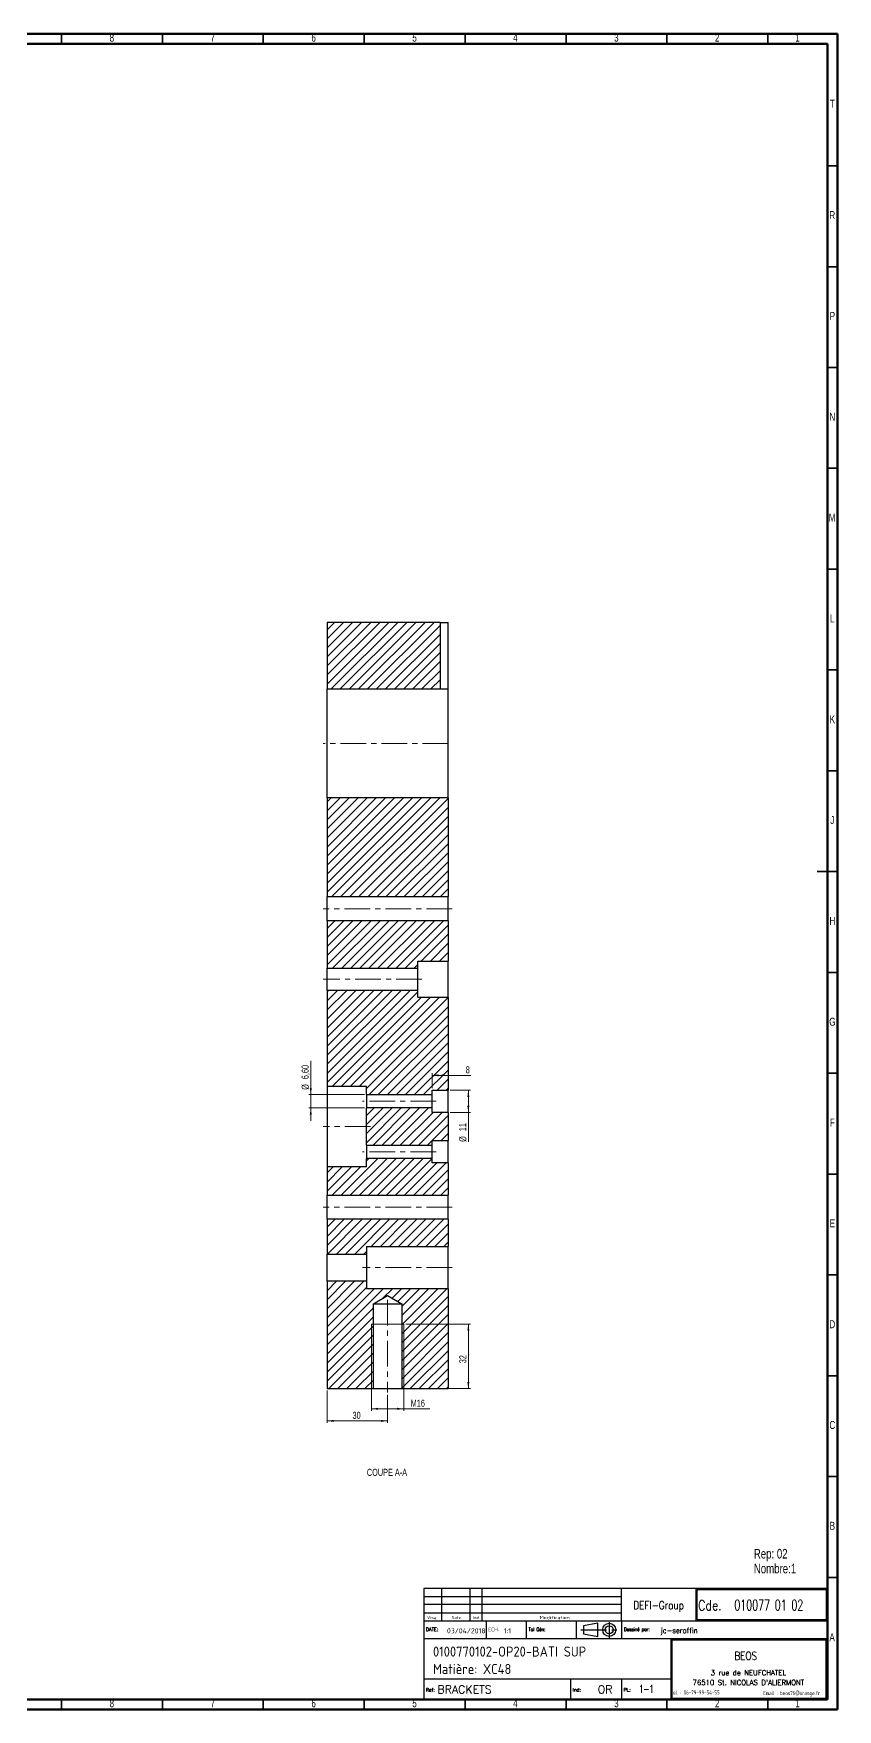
# Model space of a CAD drawing. Header units: millimetres. Extents: x 15 to 1184, y 5 to 836.
# Drawn here: x 786 to 1184, y 5 to 836 of the extents above; entities that cross this region are included whole.
import ezdxf

# ---------------------------------------------------------------- set-up
doc = ezdxf.new("R2010")
doc.units = ezdxf.units.MM
doc.linetypes.add('CENTERX2', pattern=[20.32, 12.7, -2.54, 2.54, -2.54])
doc.layers.add('DIMENSIONS', color=176, linetype='Continuous')
doc.styles.add('SLDTEXTSTYLE0', font='TXT', dxfattribs={"width": 0.75})
doc.styles.add('SLDTEXTSTYLE1', font='ISOCP')
doc.styles.add('SLDTEXTSTYLE10', font='ISOCP', dxfattribs={"width": 1.147311})
doc.styles.add('SLDTEXTSTYLE11', font='ISOCP', dxfattribs={"width": 1.385904})
doc.styles.add('SLDTEXTSTYLE12', font='ISOCP', dxfattribs={"width": 1.246461})
doc.styles.add('SLDTEXTSTYLE13', font='ROMAND')
doc.styles.add('SLDTEXTSTYLE2', font='ROMANT', dxfattribs={"width": 0.8})
doc.styles.add('SLDTEXTSTYLE3', font='ISOCP', dxfattribs={"width": 0.8})
doc.styles.add('SLDTEXTSTYLE4', font='ROMANS', dxfattribs={"width": 0.8})
doc.styles.add('SLDTEXTSTYLE5', font='ROMANT')
doc.styles.add('SLDTEXTSTYLE6', font='ROMANS')
doc.styles.add('SLDTEXTSTYLE7', font='ROMANT', dxfattribs={"width": 0.65})
doc.styles.add('SLDTEXTSTYLE8', font='ISOCP', dxfattribs={"width": 1.446157})
doc.styles.add('SLDTEXTSTYLE9', font='ISOCP', dxfattribs={"width": 1.294402})
doc.dimstyles.new('SLDDIMSTYLE2', dxfattribs={"dimtxt": 3.5, "dimasz": 3.302, "dimexe": 0, "dimexo": 0.0625, "dimgap": 0.875, "dimtad": 1, "dimrnd": 1e-09, "dimzin": 12, "dimdsep": 46, "dimtxsty": 'SLDTEXTSTYLE0', "dimsah": 1, "dimcen": 0.09, "dimadec": 0, "dimazin": 3, "dimtfac": 1, "dimtofl": 0, "dimtmove": 0, "dimatfit": 3, "dimfxl": 1, "dimfrac": 2, "dimtolj": 1, "dimtzin": 12, "dimarcsym": 0})
doc.dimstyles.new('SLDDIMSTYLE3', dxfattribs={"dimtxt": 3.5, "dimasz": 3.302, "dimexe": 0, "dimexo": 0.0625, "dimgap": 0.875, "dimtad": 1, "dimrnd": 1e-09, "dimzin": 12, "dimdsep": 46, "dimtxsty": 'SLDTEXTSTYLE0', "dimsah": 1, "dimcen": 0.09, "dimadec": 0, "dimazin": 3, "dimtfac": 1, "dimtmove": 0, "dimatfit": 0, "dimfxl": 1, "dimfrac": 2, "dimtolj": 1, "dimtzin": 12, "dimarcsym": 0})

# ---------------------------------------------------------------- blocks, each defined once
blk = doc.blocks.new('SW_NOTE_0')
at = {"color": 0, "linetype": 'Continuous', "lineweight": 0, "char_height": 4.763, "attachment_point": 1, "style": 'SLDTEXTSTYLE0'}
for s, insert in [('Rep: 02', (0, 6.14)), ('Nombre:1', (0, -1.21))]:
    blk.add_mtext(s, dxfattribs=dict(at, insert=insert))
blk = doc.blocks.new('_D_90')
at = {"color": 7, "linetype": 'Continuous', "lineweight": 18}
for p, q in [((992.11, 312.11), (1002.11, 312.11)), ((1001.11, 301.11), (1001.11, 312.11)), ((992.11, 301.11), (1002.11, 301.11)), ((1001.11, 301.11), (1001.11, 286.48))]:
    blk.add_line(p, q, dxfattribs=at)
for points in [[(1001.11, 312.11), (1000.6, 308.81), (1001.62, 308.81)], [(1001.11, 301.11), (1001.62, 304.41), (1000.6, 304.41)]]:
    blk.add_solid(points, dxfattribs=at)
at = {"color": 7, "linetype": 'Continuous', "lineweight": 18, "char_height": 3.5, "attachment_point": 1, "rotation": 90, "style": 'SLDTEXTSTYLE0'}
for s, insert in [('11', (996.54, 291.76)), ('%%c', (996.6, 286.48))]:
    blk.add_mtext(s, dxfattribs=dict(at, insert=insert))
blk = doc.blocks.new('_D_91')
at = {"color": 7, "linetype": 'Continuous', "lineweight": 18}
for p, q in [((983.11, 313.11), (983.11, 320.47)), ((983.11, 319.47), (991.11, 319.47)), ((991.11, 319.47), (1002.4, 319.47))]:
    blk.add_line(p, q, dxfattribs=at)
for points in [[(983.11, 319.47), (986.41, 318.96), (986.41, 319.97)], [(991.11, 319.47), (987.81, 319.97), (987.81, 318.96)]]:
    blk.add_solid(points, dxfattribs=at)
at = {"color": 7, "linetype": 'Continuous', "lineweight": 18, "insert": (999.82, 323.98), "char_height": 3.5, "attachment_point": 1, "style": 'SLDTEXTSTYLE0'}
blk.add_mtext('8', dxfattribs=at)
blk = doc.blocks.new('_D_92')
at = {"color": 7, "linetype": 'Continuous', "lineweight": 18}
for p, q in [((923.04, 309.91), (923.04, 326.63)), ((949.61, 309.91), (922.04, 309.91)), ((923.04, 309.91), (923.04, 303.31)), ((949.61, 303.31), (922.04, 303.31)), ((923.04, 303.31), (923.04, 296.96))]:
    blk.add_line(p, q, dxfattribs=at)
for points in [[(923.04, 309.91), (923.55, 313.21), (922.53, 313.21)], [(923.04, 303.31), (922.53, 300.01), (923.55, 300.01)]]:
    blk.add_solid(points, dxfattribs=at)
at = {"color": 7, "linetype": 'Continuous', "lineweight": 18, "char_height": 3.5, "attachment_point": 1, "rotation": 90, "style": 'SLDTEXTSTYLE0'}
for s, insert in [('6,60', (918.47, 317.58)), ('%%c', (918.53, 312.3))]:
    blk.add_mtext(s, dxfattribs=dict(at, insert=insert))
blk = doc.blocks.new('_D_93')
at = {"color": 7, "linetype": 'Continuous', "lineweight": 18}
for p, q in [((953.11, 195.11), (953.11, 153.11)), ((969.11, 195.11), (969.11, 153.11)), ((969.11, 154.11), (953.11, 154.11)), ((969.11, 154.11), (981.99, 154.11))]:
    blk.add_line(p, q, dxfattribs=at)
for points in [[(953.11, 154.11), (956.41, 153.6), (956.41, 154.62)], [(969.11, 154.11), (965.81, 154.62), (965.81, 153.6)]]:
    blk.add_solid(points, dxfattribs=at)
at = {"color": 7, "linetype": 'Continuous', "lineweight": 18, "insert": (972.53, 158.62), "char_height": 3.5, "attachment_point": 1, "style": 'SLDTEXTSTYLE0'}
blk.add_mtext('M16', dxfattribs=at)
blk = doc.blocks.new('_D_94')
at = {"color": 7, "linetype": 'Continuous', "lineweight": 18}
for p, q in [((931.11, 163.11), (931.11, 147.11)), ((961.11, 161.11), (961.11, 147.11)), ((961.11, 148.11), (931.11, 148.11))]:
    blk.add_line(p, q, dxfattribs=at)
for points in [[(931.11, 148.11), (934.41, 147.6), (934.41, 148.62)], [(961.11, 148.11), (957.81, 148.62), (957.81, 147.6)]]:
    blk.add_solid(points, dxfattribs=at)
at = {"color": 7, "linetype": 'Continuous', "lineweight": 18, "insert": (943.71, 152.62), "char_height": 3.5, "attachment_point": 1, "style": 'SLDTEXTSTYLE0'}
blk.add_mtext('30', dxfattribs=at)
blk = doc.blocks.new('_D_95')
at = {"color": 7, "linetype": 'Continuous', "lineweight": 18}
for p, q in [((970.11, 196.11), (1002.11, 196.11)), ((1001.11, 164.11), (1001.11, 196.11)), ((970.11, 164.11), (1002.11, 164.11))]:
    blk.add_line(p, q, dxfattribs=at)
for points in [[(1001.11, 196.11), (1000.6, 192.81), (1001.62, 192.81)], [(1001.11, 164.11), (1001.62, 167.41), (1000.6, 167.41)]]:
    blk.add_solid(points, dxfattribs=at)
at = {"color": 7, "linetype": 'Continuous', "lineweight": 18, "insert": (996.6, 176.7), "char_height": 3.5, "attachment_point": 1, "rotation": 90, "style": 'SLDTEXTSTYLE0'}
blk.add_mtext('32', dxfattribs=at)

msp = doc.modelspace()

# ---------------------------------------------------------------- hatches: boundary and pattern name
at = {"linetype": 'Continuous', "lineweight": 18}
h = msp.add_hatch(dxfattribs=at)
h.set_pattern_fill('ANSI31', style=0)
h.paths.add_polyline_path([(987.11, 511.111), (987.11, 544.111), (931.11, 544.111), (931.11, 511.111)], flags=0)
h = msp.add_hatch(dxfattribs=at)
h.set_pattern_fill('ANSI31', style=0)
h.paths.add_polyline_path([(991.11, 408.111), (991.11, 457.111), (931.11, 457.111), (931.11, 408.111)], flags=0)
h = msp.add_hatch(dxfattribs=at)
h.set_pattern_fill('ANSI31', style=0)
h.paths.add_polyline_path([(991.11, 376.111), (991.11, 396.111), (931.11, 396.111), (931.11, 372.611), (976.11, 372.611), (976.11, 376.111)], flags=0)
h = msp.add_hatch(dxfattribs=at)
h.set_pattern_fill('ANSI31', style=0)
h.paths.add_polyline_path([(991.11, 312.111), (991.11, 358.111), (976.11, 358.111), (976.11, 361.611), (931.11, 361.611), (931.11, 314.111), (950.61, 314.111), (950.61, 309.911), (983.11, 309.911), (983.11, 312.111)], flags=0)
h = msp.add_hatch(dxfattribs=at)
h.set_pattern_fill('ANSI31', style=0)
h.paths.add_polyline_path([(950.61, 303.311), (950.61, 284.911), (983.11, 284.911), (983.11, 287.111), (991.11, 287.111), (991.11, 301.111), (983.11, 301.111), (983.11, 303.311)], flags=0)
h = msp.add_hatch(dxfattribs=at)
h.set_pattern_fill('ANSI31', style=0)
h.paths.add_polyline_path([(991.11, 260.111), (991.11, 276.111), (983.11, 276.111), (983.11, 278.311), (950.61, 278.311), (950.61, 274.111), (931.11, 274.111), (931.11, 260.111)], flags=0)
h = msp.add_hatch(dxfattribs=at)
h.set_pattern_fill('ANSI31', style=0)
h.paths.add_polyline_path([(950.61, 230.861), (950.61, 234.611), (991.11, 234.611), (991.11, 248.111), (931.11, 248.111), (931.11, 230.861)], flags=0)
h = msp.add_hatch(dxfattribs=at)
h.set_pattern_fill('ANSI31', style=0)
h.paths.add_polyline_path([(950.61, 217.361), (931.11, 217.361), (931.11, 164.111), (954.11, 164.111), (954.11, 206.111), (961.11, 210.317), (968.11, 206.111), (968.11, 164.111), (991.11, 164.111), (991.11, 213.611), (950.61, 213.611)], flags=0)

# ---------------------------------------------------------------- linework, layer by layer
at = {"color": 7, "linetype": 'Continuous', "lineweight": 70}
for p, q in [((15, 836), (1184, 836)), ((1184, 836), (1184, 5)), ((20, 831), (1179, 831)), ((1179, 831), (1179, 10)), ((1179, 10), (20, 10)), ((1184, 5), (15, 5))]:
    msp.add_line(p, q, dxfattribs=at)
at = {"color": 7, "linetype": 'Continuous', "lineweight": 35}
for p, q in [((799.5, 831), (799.5, 836)), ((849.5, 831), (849.5, 836)), ((899.5, 831), (899.5, 836)), ((949.5, 831), (949.5, 836)), ((999.5, 831), (999.5, 836)), ((1049.5, 831), (1049.5, 836)), ((1099.5, 831), (1099.5, 836)), ((1149.5, 831), (1149.5, 836)), ((1179, 770.5), (1184, 770.5)), ((1179, 720.5), (1184, 720.5)), ((1179, 670.5), (1184, 670.5)), ((1179, 620.5), (1184, 620.5)), ((1179, 570.5), (1184, 570.5)), ((1179, 520.5), (1184, 520.5)), ((1179, 470.5), (1184, 470.5)), ((1184.001, 420.5), (1173.999, 420.5)), ((1179, 420.5), (1184, 420.5)), ((1179, 370.5), (1184, 370.5)), ((1179, 320.5), (1184, 320.5)), ((1179, 270.5), (1184, 270.5)), ((1179, 220.5), (1184, 220.5)), ((1179, 170.5), (1184, 170.5)), ((1179, 120.5), (1184, 120.5)), ((1179, 70.5), (1184, 70.5)), ((799.5, 10), (799.5, 5)), ((849.5, 10), (849.5, 5)), ((899.5, 10), (899.5, 5)), ((949.5, 10), (949.5, 5)), ((999.5, 10), (999.5, 5)), ((1049.5, 10), (1049.5, 5)), ((1099.5, 10), (1099.5, 5)), ((1149.5, 10), (1149.5, 5))]:
    msp.add_line(p, q, dxfattribs=at)
at = {"color": 7, "linetype": 'Continuous', "lineweight": 25}
for p, q in [((931.11, 544.111), (931.11, 511.111)), ((987.11, 544.111), (931.11, 544.111)), ((987.11, 544.111), (987.11, 511.111)), ((987.11, 544.111), (991.11, 544.111)), ((991.11, 510.944), (991.11, 544.111)), ((931.11, 511.111), (987.11, 511.111)), ((931.11, 457.111), (931.11, 511.111)), ((987.11, 511.111), (987.11, 510.944)), ((991.11, 510.944), (987.11, 510.944)), ((991.11, 457.111), (991.11, 510.944)), ((991.11, 457.111), (931.11, 457.111)), ((931.11, 457.111), (931.11, 408.111)), ((991.11, 457.111), (991.11, 408.111)), ((931.11, 396.111), (931.11, 408.111)), ((931.11, 408.111), (991.11, 408.111)), ((991.11, 396.111), (991.11, 408.111)), ((991.11, 396.111), (931.11, 396.111)), ((931.11, 396.111), (931.11, 372.611)), ((991.11, 396.111), (991.11, 376.111)), ((976.11, 376.111), (991.11, 376.111)), ((976.11, 372.611), (976.11, 376.111)), ((991.11, 358.111), (991.11, 376.111)), ((931.11, 372.611), (976.11, 372.611)), ((931.11, 361.611), (931.11, 372.611)), ((976.11, 361.611), (976.11, 372.611)), ((976.11, 361.611), (931.11, 361.611)), ((931.11, 361.611), (931.11, 314.111)), ((976.11, 358.111), (976.11, 361.611)), ((991.11, 358.111), (976.11, 358.111)), ((991.11, 358.111), (991.11, 312.111)), ((931.11, 314.111), (950.61, 314.111)), ((931.11, 314.111), (931.11, 274.111)), ((950.61, 309.911), (950.61, 314.111)), ((950.61, 309.911), (983.11, 309.911)), ((950.61, 309.911), (950.61, 303.311)), ((983.11, 312.111), (991.11, 312.111)), ((983.11, 309.911), (983.11, 312.111)), ((983.11, 303.311), (983.11, 309.911)), ((991.11, 301.111), (991.11, 312.111)), ((983.11, 303.311), (950.61, 303.311)), ((950.61, 284.911), (950.61, 303.311)), ((983.11, 301.111), (983.11, 303.311)), ((991.11, 301.111), (983.11, 301.111)), ((991.11, 301.111), (991.11, 287.111)), ((950.61, 284.911), (950.61, 278.311)), ((950.61, 284.911), (983.11, 284.911)), ((983.11, 287.111), (991.11, 287.111)), ((983.11, 284.911), (983.11, 287.111)), ((983.11, 278.311), (983.11, 284.911)), ((991.11, 276.111), (991.11, 287.111)), ((950.61, 274.111), (950.61, 278.311)), ((983.11, 278.311), (950.61, 278.311)), ((983.11, 276.111), (983.11, 278.311)), ((991.11, 276.111), (983.11, 276.111)), ((991.11, 276.111), (991.11, 260.111)), ((950.61, 274.111), (931.11, 274.111)), ((931.11, 274.111), (931.11, 260.111)), ((931.11, 260.111), (991.11, 260.111)), ((931.11, 248.111), (931.11, 260.111)), ((991.11, 248.111), (991.11, 260.111)), ((991.11, 248.111), (931.11, 248.111)), ((931.11, 248.111), (931.11, 230.861)), ((991.11, 248.111), (991.11, 234.611)), ((950.61, 234.611), (991.11, 234.611)), ((950.61, 234.611), (950.61, 230.861)), ((991.11, 213.611), (991.11, 234.611)), ((931.11, 217.361), (931.11, 230.861)), ((931.11, 230.861), (950.61, 230.861)), ((950.61, 230.861), (950.61, 217.361)), ((950.61, 217.361), (931.11, 217.361)), ((931.11, 217.361), (931.11, 164.111)), ((950.61, 217.361), (950.61, 213.611)), ((991.11, 213.611), (950.61, 213.611)), ((954.11, 206.111), (961.11, 210.317)), ((961.11, 210.317), (968.11, 206.111)), ((991.11, 213.611), (991.11, 164.111)), ((954.11, 164.111), (954.11, 206.111)), ((954.11, 206.111), (968.11, 206.111)), ((968.11, 206.111), (968.11, 164.111)), ((931.11, 164.111), (954.11, 164.111)), ((954.11, 164.111), (968.11, 164.111)), ((968.11, 164.111), (991.11, 164.111))]:
    msp.add_line(p, q, dxfattribs=at)
at = {"color": 7, "linetype": 'CENTERX2', "lineweight": 18}
for p, q in [((991.11, 484.111), (929.11, 484.111)), ((993.11, 402.111), (929.11, 402.111)), ((978.11, 367.111), (929.11, 367.111)), ((985.11, 306.611), (948.61, 306.611)), ((952.61, 294.111), (929.11, 294.111)), ((985.11, 281.611), (948.61, 281.611)), ((993.11, 254.111), (929.11, 254.111)), ((993.11, 224.111), (948.61, 224.111)), ((961.11, 208.111), (961.11, 162.111))]:
    msp.add_line(p, q, dxfattribs=at)
at = {"color": 7, "linetype": 'Continuous', "lineweight": 18}
for p, q in [((953.11, 164.111), (953.11, 196.111)), ((953.11, 196.111), (954.11, 196.111)), ((968.11, 196.111), (954.11, 196.111)), ((968.11, 196.111), (969.11, 196.111)), ((969.11, 196.111), (969.11, 164.111))]:
    msp.add_line(p, q, dxfattribs=at)
at = {"layer": 'DIMENSIONS', "color": 3}
for p, q in [((1076.982, 65.007), (978.982, 65.007)), ((978.982, 61.007), (1076.982, 61.007)), ((987.982, 49.007), (987.982, 65.007)), ((1001.982, 49.007), (1001.982, 65.007)), ((1007.982, 49.007), (1007.982, 65.007)), ((1076.982, 57.007), (978.982, 57.007)), ((978.982, 53.007), (1076.982, 53.007))]:
    msp.add_line(p, q, dxfattribs=at)
at = {"layer": 'DIMENSIONS', "color": 6}
for p, q in [((978.982, 65.007), (978.982, 10.007)), ((1178.982, 10.007), (1178.982, 65.007)), ((1178.982, 40.007), (1101.366, 40.007)), ((1101.366, 40.007), (1101.366, 10.007)), ((1178.782, 39.807), (1101.566, 39.807)), ((1101.566, 39.807), (1101.566, 10.207)), ((1178.582, 39.607), (1101.766, 39.607)), ((1101.766, 39.607), (1101.766, 10.407)), ((1178.382, 39.407), (1101.966, 39.407)), ((1101.966, 39.407), (1101.966, 10.607)), ((1178.382, 10.607), (1178.382, 39.407)), ((1178.582, 10.407), (1178.582, 39.607)), ((1178.782, 10.207), (1178.782, 39.807)), ((978.982, 10.007), (1178.982, 10.007)), ((1101.566, 10.207), (1178.782, 10.207)), ((1101.766, 10.407), (1178.582, 10.407)), ((1101.966, 10.607), (1178.382, 10.607))]:
    msp.add_line(p, q, dxfattribs=at)
at = {"layer": 'DIMENSIONS', "color": 1}
for p, q in [((1178.982, 65.007), (1076.982, 65.007)), ((1076.982, 49.007), (1076.982, 65.007)), ((1113.982, 49.007), (1113.982, 65.007)), ((1114.482, 49.507), (1114.482, 64.507)), ((1114.482, 64.507), (1178.482, 64.507)), ((1178.482, 64.507), (1178.482, 49.507)), ((978.982, 49.007), (1178.982, 49.007)), ((1009.982, 49.007), (1009.982, 40.007)), ((1029.713, 49.007), (1029.713, 40.007)), ((1054.602, 49.007), (1054.602, 40.007)), ((1076.982, 49.007), (1076.982, 40.007)), ((1178.482, 49.507), (1114.482, 49.507)), ((1101.366, 40.007), (978.982, 40.007)), ((1101.366, 20.007), (978.982, 20.007)), ((1051.774, 20.007), (1051.774, 10.007)), ((1076.982, 20.007), (1076.982, 10.007))]:
    msp.add_line(p, q, dxfattribs=at)
at = {"layer": 'DIMENSIONS'}
for p, q in [((1114.482, 49.507), (1114.482, 64.507)), ((1114.482, 64.507), (1178.482, 64.507)), ((1178.482, 64.507), (1178.482, 49.507)), ((1178.482, 49.507), (1114.482, 49.507))]:
    msp.add_line(p, q, dxfattribs=at)
at = {"layer": 'DIMENSIONS', "color": 3, "linetype": 'CENTERX2'}
for p, q in [((1056.928, 44.507), (1075.183, 44.507)), ((1070.916, 48.355), (1070.916, 40.52))]:
    msp.add_line(p, q, dxfattribs=at)
at = {"layer": 'DIMENSIONS', "color": 7}
for p, q in [((1065.226, 47.757), (1058.226, 46.507)), ((1058.226, 46.507), (1058.226, 42.507)), ((1058.226, 42.507), (1065.226, 41.257)), ((1065.226, 41.257), (1065.226, 47.757))]:
    msp.add_line(p, q, dxfattribs=at)
for radius in [3.25, 2]:
    msp.add_circle((1070.916, 44.507), radius, dxfattribs=at)

# ---------------------------------------------------------------- block references
at = {"color": 7, "linetype": 'Continuous', "lineweight": 0}
msp.add_blockref('SW_NOTE_0', (1142.561, 78.483), dxfattribs=at)

# ---------------------------------------------------------------- texts
at = {"color": 7, "linetype": 'Continuous', "lineweight": 0, "attachment_point": 2, "style": 'SLDTEXTSTYLE0'}
for s, insert, char_height in [('8', (824.46, 836.06), 3.969), ('7', (874.46, 836.06), 3.969), ('6', (924.46, 836.06), 3.969), ('5', (974.46, 836.06), 3.969), ('4', (1024.46, 836.06), 3.969), ('3', (1074.46, 836.06), 3.969), ('2', (1124.46, 836.06), 3.969), ('1', (1164.21, 836.06), 3.969), ('T', (1181.488, 803.31), 3.969), ('R', (1181.444, 748.06), 3.969), ('P', (1181.485, 698.06), 3.969), ('N', (1181.464, 648.06), 3.969), ('M', (1181.362, 598.06), 3.969), ('L', (1181.455, 548.06), 3.969), ('K', (1181.489, 498.06), 3.969), ('J', (1181.465, 448.06), 3.969), ('H', (1181.49, 398.06), 3.969), ('G', (1181.487, 348.06), 3.969), ('F', (1181.458, 298.06), 3.969), ('E', (1181.508, 248.06), 3.969), ('D', (1181.453, 198.06), 3.969), ('C', (1181.459, 148.06), 3.969), ('COUPE A-A', (960.785, 124.347), 3.5), ('B', (1181.471, 98.06), 3.969), ('A', (1181.34, 42.81), 3.969), ('8', (824.46, 10.06), 3.969), ('7', (874.46, 10.06), 3.969), ('6', (924.46, 10.06), 3.969), ('5', (974.46, 10.06), 3.969), ('4', (1024.46, 10.06), 3.969), ('3', (1074.46, 10.06), 3.969), ('2', (1124.46, 10.06), 3.969), ('1', (1164.21, 10.06), 3.969)]:
    msp.add_mtext(s, dxfattribs=dict(at, insert=insert, char_height=char_height))
at = {"layer": 'DIMENSIONS'}
for s, insert, char_height, attachment_point, style in [('DEFI-Group', (1095.401, 58.708), 4, 2, 'SLDTEXTSTYLE2'), ('Cde.', (1114.982, 59.133), 5, 1, 'SLDTEXTSTYLE2'), ('010077 01 02', (1132.902, 59.447), 5.29167, 1, 'SLDTEXTSTYLE7'), ('Visa', (980.637, 51.354), 1.5671, 1, 'SLDTEXTSTYLE12'), ('Date', (992.806, 51.29), 1.4924, 1, 'SLDTEXTSTYLE10'), ('Ind', (1003.236, 51.29), 1.4924, 1, 'SLDTEXTSTYLE11'), ('Modification', (1036.471, 51.354), 1.56705, 1, 'SLDTEXTSTYLE8'), ('DATE:', (980.016, 45.605), 1.7277, 1, 'SLDTEXTSTYLE6'), ('03/04/2018', (990.515, 45.26), 2.5, 1, 'SLDTEXTSTYLE1'), ('ECH:', (1010.893, 45.567), 1.8141, 1, 'SLDTEXTSTYLE9'), ('1:1', (1018.602, 45.247), 2.5, 1, 'SLDTEXTSTYLE1'), ('Tol Gén:', (1030.934, 45.605), 1.7277, 1, 'SLDTEXTSTYLE4'), ('Dessiné par:', (1078.203, 45.605), 1.72768, 1, 'SLDTEXTSTYLE4'), ('jc-seraffin', (1096.337, 45.427), 2.5, 1, 'SLDTEXTSTYLE5'), ('0100770102-OP20-BATI SUP', (983.585, 36.216), 5, 1, 'SLDTEXTSTYLE1'), ('BEOS', (1138.553, 33.602), 4, 2, 'SLDTEXTSTYLE2'), ('Matière: XC48', (983.585, 27.57), 5, 1, 'SLDTEXTSTYLE1'), ('BRACKETS', (985.757, 16.958), 4, 1, 'SLDTEXTSTYLE5'), ('OR', (1065.176, 16.958), 4, 1, 'SLDTEXTSTYLE5'), ('1-1', (1085.633, 17.18), 4, 1, 'SLDTEXTSTYLE7'), ("76510 St. NICOLAS D'ALIERMONT", (1139.885, 19.63), 2.5, 2, 'SLDTEXTSTYLE13'), ('3 rue de NEUFCHATEL', (1139.891, 24.455), 2.5, 2, 'SLDTEXTSTYLE13'), ('Ref:', (980.016, 15.605), 1.7277, 1, 'SLDTEXTSTYLE6'), ('Ind:', (1052.808, 15.605), 1.7277, 1, 'SLDTEXTSTYLE6'), ('PL:', (1078.016, 15.605), 1.7277, 1, 'SLDTEXTSTYLE6'), ('Tel. : 06-79-99-54-55', (1113.342, 14.435), 2, 2, 'SLDTEXTSTYLE3'), ('Email : beos76@orange.fr', (1161.354, 14.104), 2, 2, 'SLDTEXTSTYLE3')]:
    msp.add_mtext(s, dxfattribs=dict(at, insert=insert, char_height=char_height, attachment_point=attachment_point, style=style))

# ---------------------------------------------------------------- dimensions: what is measured, and where the dimension line sits
at = {"color": 7, "linetype": 'Continuous', "lineweight": 18}
for base, p1, p2, dimstyle, picture, middle in [((923.039, 303.311), (950.61, 309.911), (950.61, 303.311), 'SLDDIMSTYLE3', '_D_92', (923.039, 319.467)), ((1001.11, 312.111), (991.11, 301.111), (991.11, 312.111), 'SLDDIMSTYLE2', '_D_90', (1001.11, 291.702))]:
    dim = msp.add_linear_dim(base=base, p1=p1, p2=p2, angle=90, text='%%c<>', dimstyle=dimstyle, dxfattribs=at)
    dim.commit()
    dim.dimension.update_dxf_attribs({"geometry": picture, "text_midpoint": middle, "dimtype": 160})
for base, p1, p2, picture, middle in [((991.11, 319.467), (983.11, 312.111), (991.11, 312.111), '_D_91', (1001.11, 319.467)), ((931.11, 148.111), (961.11, 162.111), (931.11, 164.111), '_D_94', (946.299, 148.111))]:
    dim = msp.add_linear_dim(base=base, p1=p1, p2=p2, dimstyle='SLDDIMSTYLE2', dxfattribs=at)
    dim.commit()
    dim.dimension.update_dxf_attribs({"geometry": picture, "text_midpoint": middle, "dimtype": 160})
dim = msp.add_linear_dim(base=(953.11, 154.111), p1=(969.11, 196.111), p2=(953.11, 196.111), text='M16', dimstyle='SLDDIMSTYLE2', dxfattribs=at)
dim.commit()
dim.dimension.update_dxf_attribs({"geometry": '_D_93', "text_midpoint": (977.259, 154.111), "dimtype": 160})
dim = msp.add_linear_dim(base=(1001.11, 196.111), p1=(969.11, 164.111), p2=(969.11, 196.111), angle=90, dimstyle='SLDDIMSTYLE2', dxfattribs=at)
dim.commit()
dim.dimension.update_dxf_attribs({"geometry": '_D_95', "text_midpoint": (1001.11, 179.289), "dimtype": 160})

doc.saveas('drawing.dxf')
